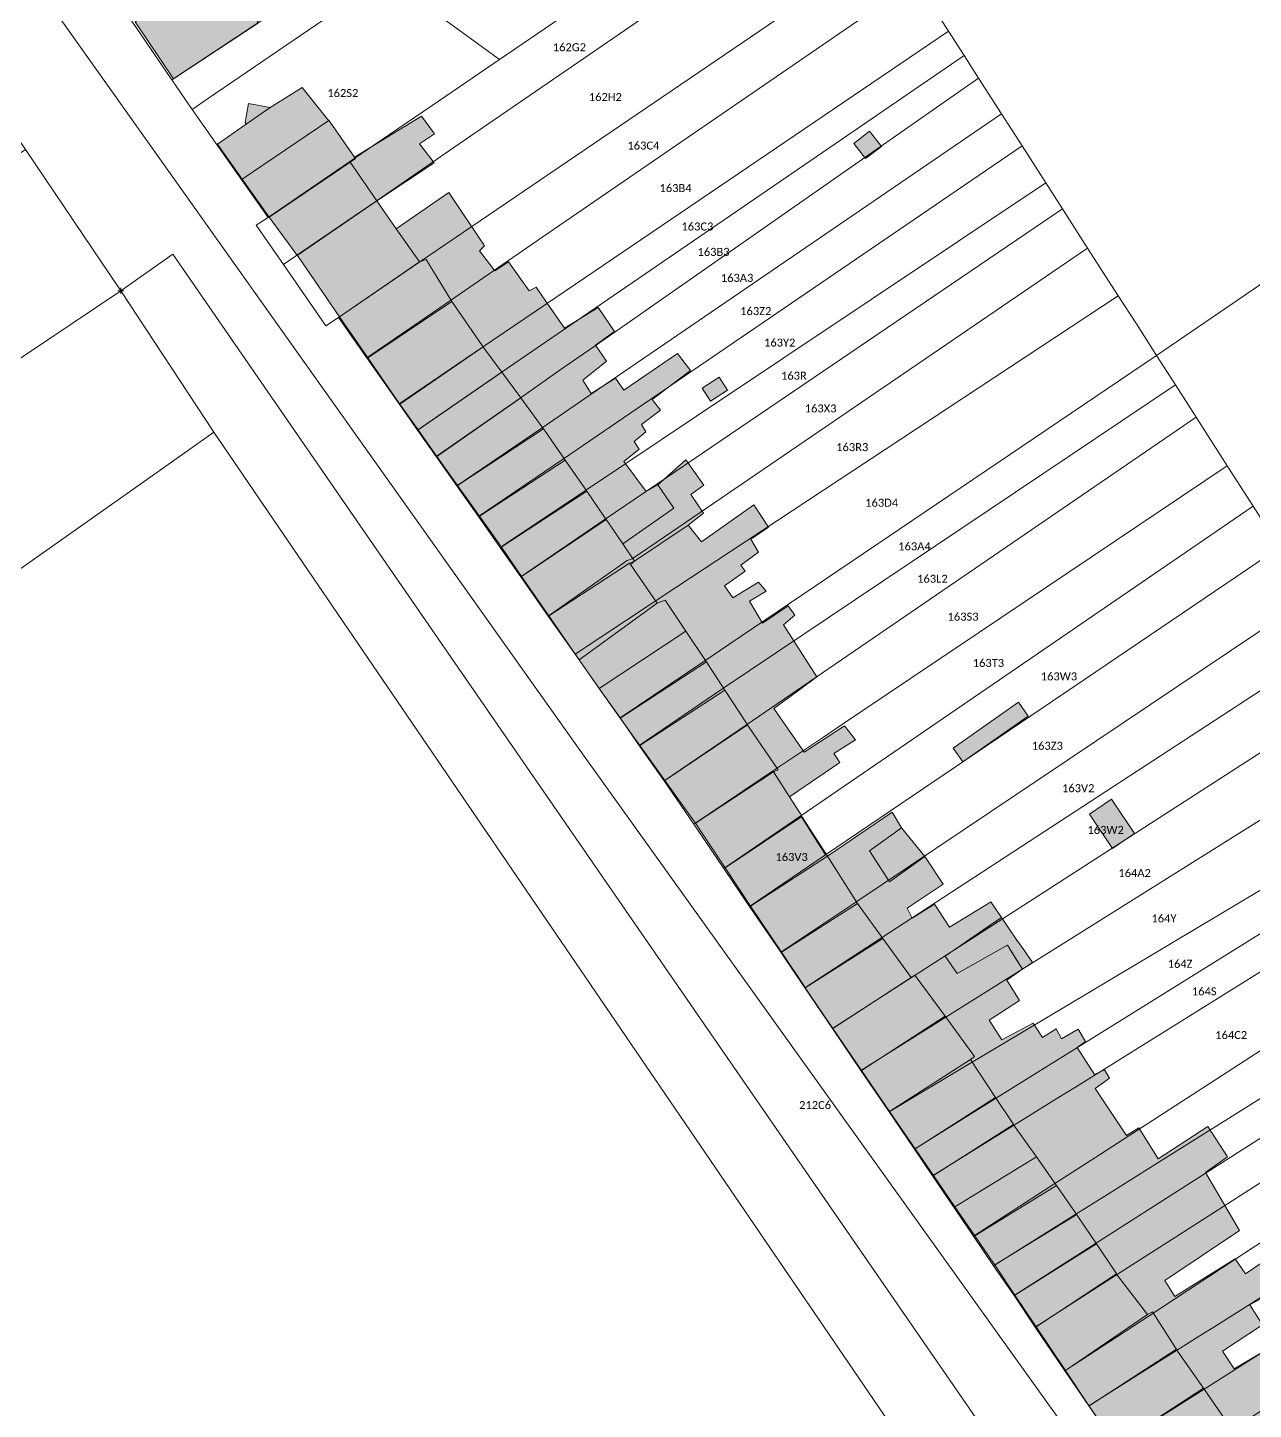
# Model space of a CAD drawing. Header units: metres. Extents: x 113120 to 240396, y 120329 to 242116.
# Drawn here: x 113473.5 to 113596.1, y 121359.2 to 121497.3 of the extents above; entities that cross this region are included whole.
import ezdxf

# ---------------------------------------------------------------- set-up
doc = ezdxf.new("R2010")
doc.units = ezdxf.units.M
doc.header["$LTSCALE"] = 3
doc.header["$PDMODE"] = 2
doc.header["$PDSIZE"] = 0.3
for name, color, linetype, lineweight in [('Bpn_CaPa', 78, 'Continuous', 0), ('Bpn_ReBu', 4, 'Continuous', 0), ('Bpt_CaNu', 7, 'Continuous', 0), ('Bpt_PrSt', 7, 'Continuous', 0), ('Hachure bâtiment', 11, 'Continuous', 0)]:
    doc.layers.add(name, color=color, linetype=linetype, lineweight=lineweight)
doc.styles.add('Legend', font='')
doc.styles.get('Legend').set_extended_font_data('Calibri')

msp = doc.modelspace()

# ---------------------------------------------------------------- hatches: boundary and pattern name
at = {"layer": 'Hachure bâtiment'}
h = msp.add_hatch(color=256, dxfattribs=at)
h.dxf.hatch_style = 1
h.paths.add_polyline_path([(113496.43, 121498.07), (113496.62, 121497.77), (113488.12, 121492.17), (113484.29, 121497.89), (113484.5, 121498.02), (113491.92, 121502.8), (113493.22, 121503.2)])
h = msp.add_hatch(color=256, dxfattribs=at)
h.dxf.hatch_style = 1
h.paths.add_polyline_path([(113503.53, 121488.16), (113503.65, 121488.02), (113494.99, 121482.15), (113492.67, 121485.46), (113492.54, 121485.64), (113495.38, 121487.65), (113497.81, 121489.3), (113500.98, 121491.32)])
h = msp.add_hatch(color=256, dxfattribs=at)
h.dxf.hatch_style = 1
h.paths.add_polyline_path([(113497.81, 121489.3), (113495.38, 121487.65), (113495.28, 121487.83), (113495.62, 121489.71)], flags=17)
h = msp.add_hatch(color=256, dxfattribs=at)
h.dxf.hatch_style = 1
h.paths.add_polyline_path([(113503.78, 121487.84), (113506.22, 121484.34), (113506.32, 121484.2), (113505.78, 121483.85), (113497.7, 121478.36), (113494.99, 121482.15), (113503.65, 121488.02)])
h = msp.add_hatch(color=256, dxfattribs=at)
h.dxf.hatch_style = 1
h.paths.add_polyline_path([(113514.22, 121486.67), (113512.73, 121485.67), (113514.18, 121483.77), (113508.46, 121480), (113505.78, 121483.85), (113506.32, 121484.2), (113506.22, 121484.34), (113512.93, 121488.45)])
h = msp.add_hatch(color=256, dxfattribs=at)
h.dxf.hatch_style = 1
h.paths.add_polyline_path([(113558.92, 121485.4), (113557.33, 121484.2), (113556.17, 121485.72), (113557.73, 121486.95)])
h = msp.add_hatch(color=256, dxfattribs=at)
h.dxf.hatch_style = 1
h.paths.add_polyline_path([(113508.46, 121480), (113500.5, 121474.53), (113500.36, 121474.71), (113497.7, 121478.36), (113505.78, 121483.85)])
h = msp.add_hatch(color=256, dxfattribs=at)
h.dxf.hatch_style = 1
h.paths.add_polyline_path([(113510.4, 121477.2), (113512.72, 121473.87), (113504.74, 121468.39), (113500.58, 121474.41), (113500.5, 121474.53), (113508.46, 121480)])
h = msp.add_hatch(color=256, dxfattribs=at)
h.dxf.hatch_style = 1
h.paths.add_polyline_path([(113519.23, 121475.5), (113518.73, 121475), (113520.27, 121472.97), (113521.64, 121473.89), (113523.68, 121470.97), (113524.38, 121471.35), (113525.32, 121470), (113527.22, 121467.25), (113530.58, 121469.32), (113532.23, 121466.92), (113530.32, 121465.55), (113531.42, 121463.95), (113529.07, 121462.05), (113529.88, 121460.72), (113532.32, 121462.25), (113533.17, 121461.05), (113538.52, 121464.72), (113539.83, 121463.02), (113535.98, 121460.12), (113536.83, 121459.07), (113534.93, 121457.62), (113535.37, 121456.9), (113534.18, 121455.92), (113534.71, 121455.14), (113533.17, 121453.92), (113535.38, 121450.92), (113536.57, 121451.59), (113538.17, 121449.25), (113533.05, 121445.69), (113531.49, 121447.98), (113531.39, 121448.13), (113531.3, 121448.26), (113529.45, 121450.94), (113527.29, 121454.07), (113525.24, 121457.05), (113525.13, 121457.19), (113525, 121457.37), (113522.85, 121460.29), (113520.97, 121462.84), (113519.23, 121465.19), (113519.1, 121465.37), (113519, 121465.52), (113515.97, 121469.92), (113513.38, 121474.12), (113512.72, 121473.87), (113510.4, 121477.2), (113515.67, 121480.82)])
h = msp.add_hatch(color=256, dxfattribs=at)
h.dxf.hatch_style = 1
h.paths.add_polyline_path([(113515.97, 121469.92), (113507.55, 121464.3), (113504.74, 121468.39), (113512.72, 121473.87), (113513.38, 121474.12)])
h = msp.add_hatch(color=256, dxfattribs=at)
h.dxf.hatch_style = 1
h.paths.add_polyline_path([(113519, 121465.52), (113519.1, 121465.37), (113510.77, 121459.64), (113510.6, 121459.88), (113507.55, 121464.3), (113515.97, 121469.92)])
h = msp.add_hatch(color=256, dxfattribs=at)
h.dxf.hatch_style = 1
h.paths.add_polyline_path([(113519.23, 121465.19), (113520.97, 121462.84), (113512.59, 121457.09), (113510.77, 121459.64), (113519.1, 121465.37)], flags=17)
h = msp.add_hatch(color=256, dxfattribs=at)
h.dxf.hatch_style = 1
h.paths.add_polyline_path([(113522.85, 121460.29), (113514.47, 121454.43), (113512.59, 121457.09), (113520.97, 121462.84)], flags=17)
h = msp.add_hatch(color=256, dxfattribs=at)
h.dxf.hatch_style = 1
h.paths.add_polyline_path([(113543.53, 121461.07), (113541.82, 121459.95), (113540.98, 121461.25), (113542.68, 121462.37)])
h = msp.add_hatch(color=256, dxfattribs=at)
h.dxf.hatch_style = 1
h.paths.add_polyline_path([(113525, 121457.37), (113525.13, 121457.19), (113516.54, 121451.51), (113514.47, 121454.43), (113522.85, 121460.29)], flags=17)
h = msp.add_hatch(color=256, dxfattribs=at)
h.dxf.hatch_style = 1
h.paths.add_polyline_path([(113525.24, 121457.05), (113527.29, 121454.07), (113518.72, 121448.45), (113516.54, 121451.51), (113525.13, 121457.19)], flags=17)
h = msp.add_hatch(color=256, dxfattribs=at)
h.dxf.hatch_style = 1
h.paths.add_polyline_path([(113529.45, 121450.94), (113520.91, 121445.37), (113520.78, 121445.55), (113518.72, 121448.45), (113527.29, 121454.07)])
h = msp.add_hatch(color=256, dxfattribs=at)
h.dxf.hatch_style = 1
h.paths.add_polyline_path([(113533.05, 121445.69), (113538.17, 121449.25), (113536.57, 121451.59), (113539.36, 121454.09), (113541.17, 121451.56), (113539.85, 121450.62), (113541.14, 121448.74), (113539.61, 121447.57), (113534.23, 121443.95)])
h = msp.add_hatch(color=256, dxfattribs=at)
h.dxf.hatch_style = 1
h.paths.add_polyline_path([(113531.3, 121448.26), (113531.39, 121448.13), (113522.94, 121442.43), (113520.99, 121445.25), (113520.91, 121445.37), (113529.45, 121450.94)])
h = msp.add_hatch(color=256, dxfattribs=at)
h.dxf.hatch_style = 1
h.paths.add_polyline_path([(113547.63, 121447.37), (113545.87, 121446.15), (113546.63, 121444.85), (113544.87, 121443.55), (113545.28, 121442.97), (113543.22, 121441.5), (113544.07, 121440.3), (113546.62, 121441.87), (113547.38, 121440.95), (113545.72, 121439.95), (113547.02, 121437.77), (113549.58, 121439.5), (113550.27, 121438.55), (113549.13, 121437.6), (113552.47, 121432.4), (113550.9, 121431.24), (113548.17, 121429.22), (113551.18, 121424.85), (113555.23, 121427.5), (113556.32, 121426.1), (113554.17, 121424.72), (113554.77, 121423.82), (113549.71, 121420.41), (113548.12, 121422.9), (113548.58, 121423.1), (113545.64, 121427.42), (113545.51, 121427.6), (113545.41, 121427.76), (113543.25, 121431.07), (113541.51, 121433.73), (113541.41, 121433.88), (113541.31, 121434.03), (113539.35, 121436.97), (113537.28, 121440.07), (113536.48, 121439.77), (113533.82, 121443.62), (113534.23, 121443.95), (113539.61, 121447.57), (113540.93, 121445.9), (113546.17, 121449.6)])
h = msp.add_hatch(color=256, dxfattribs=at)
h.dxf.hatch_style = 1
h.paths.add_polyline_path([(113531.49, 121447.98), (113533.05, 121445.69), (113534.23, 121443.95), (113533.73, 121443.75), (113525.67, 121438.48), (113522.94, 121442.43), (113531.39, 121448.13)])
h = msp.add_hatch(color=256, dxfattribs=at)
h.dxf.hatch_style = 1
h.paths.add_polyline_path([(113533.82, 121443.62), (113536.48, 121439.77), (113528.7, 121434.1), (113525.67, 121438.48), (113533.73, 121443.75)])
h = msp.add_hatch(color=256, dxfattribs=at)
h.dxf.hatch_style = 1
h.paths.add_polyline_path([(113539.35, 121436.97), (113530.7, 121431.22), (113530.52, 121431.47), (113528.7, 121434.1), (113536.48, 121439.77), (113537.28, 121440.07)])
h = msp.add_hatch(color=256, dxfattribs=at)
h.dxf.hatch_style = 1
h.paths.add_polyline_path([(113541.31, 121434.03), (113541.41, 121433.88), (113532.8, 121428.27), (113530.7, 121431.22), (113539.35, 121436.97)])
h = msp.add_hatch(color=256, dxfattribs=at)
h.dxf.hatch_style = 1
h.paths.add_polyline_path([(113541.51, 121433.73), (113543.25, 121431.07), (113534.75, 121425.54), (113532.8, 121428.27), (113541.41, 121433.88)])
h = msp.add_hatch(color=256, dxfattribs=at)
h.dxf.hatch_style = 1
h.paths.add_polyline_path([(113545.41, 121427.76), (113545.51, 121427.6), (113537.27, 121422.02), (113534.75, 121425.54), (113543.25, 121431.07)], flags=17)
h = msp.add_hatch(color=256, dxfattribs=at)
h.dxf.hatch_style = 1
h.paths.add_polyline_path([(113573.58, 121428.45), (113567.07, 121423.9), (113566.08, 121425.27), (113572.62, 121429.85)])
h = msp.add_hatch(color=256, dxfattribs=at)
h.dxf.hatch_style = 1
h.paths.add_polyline_path([(113545.64, 121427.42), (113548.58, 121423.1), (113548.12, 121422.9), (113540.32, 121417.75), (113540.21, 121417.9), (113537.27, 121422.02), (113545.51, 121427.6)])
h = msp.add_hatch(color=256, dxfattribs=at)
h.dxf.hatch_style = 1
h.paths.add_polyline_path([(113549.71, 121420.41), (113550.82, 121418.68), (113550.97, 121418.44), (113543.29, 121413.3), (113540.41, 121417.61), (113540.32, 121417.75), (113548.12, 121422.9)])
h = msp.add_hatch(color=256, dxfattribs=at)
h.dxf.hatch_style = 1
h.paths.add_polyline_path([(113560.92, 121417.3), (113557.73, 121415), (113559.73, 121411.9), (113563.26, 121414.43), (113565.08, 121411.65), (113561.48, 121409.25), (113561.98, 121408.27), (113564.22, 121409.67), (113565.72, 121407.37), (113569.67, 121409.78), (113569.87, 121409.9), (113570.91, 121408.32), (113565.28, 121404.47), (113566.48, 121402.72), (113571.53, 121405.55), (113573.02, 121403.17), (113572.72, 121402.95), (113571.47, 121402.05), (113572.72, 121400.02), (113569.68, 121398.05), (113570.97, 121396.1), (113574.09, 121397.78), (113575.03, 121396.35), (113576.38, 121397.2), (113576.92, 121396.2), (113578.58, 121397.17), (113579.33, 121395.92), (113578.48, 121395.35), (113580.23, 121392.62), (113581.23, 121393.1), (113581.73, 121392.27), (113580.28, 121391.22), (113583.43, 121386.55), (113584.67, 121387.3), (113586.58, 121384.2), (113591.57, 121387.42), (113593.52, 121384.4), (113591.33, 121382.82), (113594.72, 121377.05), (113587.27, 121372.05), (113588.27, 121370.45), (113594.28, 121374.2), (113595.32, 121372.72), (113596.98, 121373.85), (113598.47, 121371.22), (113601.68, 121373.25), (113602.43, 121372.07), (113597.97, 121368.95), (113597.22, 121370.4), (113595.77, 121369.6), (113597.02, 121367.6), (113593.03, 121364.97), (113594.18, 121363.22), (113601.13, 121367.31), (113603.72, 121363.22), (113604.18, 121362.5), (113607.63, 121364.65), (113609.08, 121362.32), (113605.13, 121359.6), (113607.03, 121356.27), (113608.77, 121357.3), (113609.72, 121355.67), (113607.88, 121354.62), (113608.18, 121354.15), (113604.57, 121351.85), (113605.67, 121350.17), (113609.77, 121352.57), (113612.12, 121349.35), (113613.92, 121345.87), (113617.62, 121347.97), (113619.02, 121345.72), (113612.97, 121341.85), (113613.42, 121341.07), (113612.92, 121340.62), (113614.18, 121338.5), (113611.53, 121336.85), (113610.28, 121338.87), (113607.67, 121337.3), (113606.72, 121336.77), (113604.36, 121339.98), (113602.12, 121343.05), (113602.87, 121343.65), (113600.53, 121346.92), (113600.33, 121346.9), (113597.92, 121350.37), (113598.47, 121350.9), (113596.22, 121354.02), (113594.17, 121356.88), (113594.06, 121357.03), (113593.93, 121357.22), (113591.12, 121361.27), (113588.54, 121364.98), (113588.41, 121365.16), (113588.33, 121365.29), (113586.03, 121368.9), (113585.52, 121368.65), (113582.54, 121372.55), (113582.44, 121372.69), (113582.31, 121372.88), (113580.42, 121375.69), (113578.53, 121378.51), (113578.45, 121378.63), (113578.32, 121378.82), (113576.41, 121381.53), (113574.41, 121384.39), (113572.24, 121387.48), (113572.13, 121387.63), (113572.01, 121387.81), (113570.34, 121390.32), (113567.82, 121394.12), (113568.23, 121394.45), (113565.3, 121398.45), (113562.27, 121402.57), (113561.88, 121402.32), (113559.07, 121406.22), (113556.69, 121409.5), (113556.52, 121409.74), (113553.52, 121414.45), (113559.98, 121418.87)])
h.paths.add_polyline_path([(113615.03, 121410.57), (113613.52, 121409.6), (113612.03, 121411.87), (113613.57, 121412.85)], flags=16)
h = msp.add_hatch(color=256, dxfattribs=at)
h.dxf.hatch_style = 1
h.paths.add_polyline_path([(113584.22, 121416.72), (113582.02, 121415.23), (113579.72, 121418.65), (113581.92, 121420.15)])
h = msp.add_hatch(color=256, dxfattribs=at)
h.dxf.hatch_style = 1
h.paths.add_polyline_path([(113553.52, 121414.45), (113545.83, 121409.48), (113543.29, 121413.3), (113550.97, 121418.44)])
h = msp.add_hatch(color=256, dxfattribs=at)
h.dxf.hatch_style = 1
h.paths.add_polyline_path([(113563.26, 121414.43), (113559.73, 121411.9), (113557.73, 121415), (113560.92, 121417.3)], flags=17)
h = msp.add_hatch(color=256, dxfattribs=at)
h.dxf.hatch_style = 1
h.paths.add_polyline_path([(113556.52, 121409.74), (113548.92, 121404.87), (113545.83, 121409.48), (113553.52, 121414.45)])
h = msp.add_hatch(color=256, dxfattribs=at)
h.dxf.hatch_style = 1
h.paths.add_polyline_path([(113556.69, 121409.5), (113559.07, 121406.22), (113551.3, 121401.3), (113551.21, 121401.42), (113548.92, 121404.87), (113556.52, 121409.74)])
h = msp.add_hatch(color=256, dxfattribs=at)
h.dxf.hatch_style = 1
h.paths.add_polyline_path([(113572.47, 121406.07), (113573.25, 121404.95), (113574.03, 121403.83), (113573.02, 121403.17), (113572.27, 121404.36), (113571.53, 121405.55), (113566.48, 121402.72), (113565.28, 121404.47), (113570.14, 121407.79), (113570.21, 121407.84), (113570.91, 121408.32)], flags=17)
h = msp.add_hatch(color=256, dxfattribs=at)
h.dxf.hatch_style = 1
h.paths.add_polyline_path([(113561.88, 121402.32), (113554.07, 121397.23), (113551.42, 121401.11), (113551.3, 121401.3), (113559.07, 121406.22)])
h = msp.add_hatch(color=256, dxfattribs=at)
h.dxf.hatch_style = 1
h.paths.add_polyline_path([(113565.3, 121398.45), (113556.92, 121393.05), (113554.07, 121397.23), (113561.88, 121402.32), (113562.27, 121402.57)], flags=17)
h = msp.add_hatch(color=256, dxfattribs=at)
h.dxf.hatch_style = 1
h.paths.add_polyline_path([(113568.23, 121394.45), (113567.82, 121394.12), (113559.73, 121388.92), (113556.92, 121393.05), (113565.3, 121398.45)], flags=17)
h = msp.add_hatch(color=256, dxfattribs=at)
h.dxf.hatch_style = 1
h.paths.add_polyline_path([(113570.34, 121390.32), (113562.29, 121385.2), (113559.73, 121388.92), (113567.82, 121394.12)], flags=17)
h = msp.add_hatch(color=256, dxfattribs=at)
h.dxf.hatch_style = 1
h.paths.add_polyline_path([(113572.01, 121387.81), (113572.13, 121387.63), (113564.12, 121382.52), (113562.29, 121385.2), (113570.34, 121390.32)], flags=17)
h = msp.add_hatch(color=256, dxfattribs=at)
h.dxf.hatch_style = 1
h.paths.add_polyline_path([(113572.24, 121387.48), (113574.41, 121384.39), (113566.27, 121379.39), (113564.12, 121382.52), (113572.13, 121387.63)], flags=17)
h = msp.add_hatch(color=256, dxfattribs=at)
h.dxf.hatch_style = 1
h.paths.add_polyline_path([(113576.41, 121381.53), (113568.25, 121376.51), (113566.27, 121379.39), (113574.41, 121384.39)], flags=17)
h = msp.add_hatch(color=256, dxfattribs=at)
h.dxf.hatch_style = 1
h.paths.add_polyline_path([(113578.32, 121378.82), (113578.45, 121378.63), (113570.25, 121373.59), (113570.12, 121373.78), (113568.25, 121376.51), (113576.41, 121381.53)], flags=17)
h = msp.add_hatch(color=256, dxfattribs=at)
h.dxf.hatch_style = 1
h.paths.add_polyline_path([(113578.53, 121378.51), (113580.42, 121375.69), (113572.27, 121370.58), (113570.35, 121373.44), (113570.25, 121373.59), (113578.45, 121378.63)], flags=17)
h = msp.add_hatch(color=256, dxfattribs=at)
h.dxf.hatch_style = 1
h.paths.add_polyline_path([(113582.31, 121372.88), (113582.44, 121372.69), (113574.38, 121367.42), (113572.27, 121370.58), (113580.42, 121375.69)], flags=17)
h = msp.add_hatch(color=256, dxfattribs=at)
h.dxf.hatch_style = 1
h.paths.add_polyline_path([(113582.54, 121372.55), (113585.52, 121368.65), (113577.32, 121363.03), (113574.38, 121367.42), (113582.44, 121372.69)], flags=17)
h = msp.add_hatch(color=256, dxfattribs=at)
h.dxf.hatch_style = 1
h.paths.add_polyline_path([(113588.33, 121365.29), (113588.41, 121365.16), (113579.68, 121359.5), (113579.56, 121359.68), (113577.32, 121363.03), (113585.52, 121368.65), (113586.03, 121368.9)], flags=17)
h = msp.add_hatch(color=256, dxfattribs=at)
h.dxf.hatch_style = 1
h.paths.add_polyline_path([(113588.54, 121364.98), (113591.12, 121361.27), (113582.4, 121355.56), (113579.77, 121359.37), (113579.68, 121359.5), (113588.41, 121365.16)], flags=17)
h = msp.add_hatch(color=256, dxfattribs=at)
h.dxf.hatch_style = 1
h.paths.add_polyline_path([(113593.93, 121357.22), (113594.06, 121357.03), (113585.21, 121351.48), (113582.4, 121355.56), (113591.12, 121361.27)], flags=17)

# ---------------------------------------------------------------- linework, layer by layer
at = {"layer": 'Bpn_CaPa'}
for points in [[(113582.59, 121470.5), (113579.54, 121475.25), (113577.03, 121479.17), (113575.35, 121481.79), (113572.99, 121485.47), (113570.92, 121488.68), (113568.63, 121492.25), (113567.18, 121494.52), (113565.62, 121496.94), (113562.38, 121502), (113559.86, 121505.92), (113563.81, 121508.64), (113569.69, 121512.7), (113614.24, 121542.57), (113615.08, 121543.13), (113633.12, 121555.71), (113661.36, 121515.72), (113586.43, 121464.53), (113584.41, 121467.67), (113582.59, 121470.5)], [(113453.09, 121514.21), (113451.26, 121516.85), (113448.73, 121520.51), (113448.56, 121520.72), (113447.3, 121522.24), (113446.06, 121523.79), (113445.9, 121524.26), (113449.31, 121528.28), (113452.62, 121532.21), (113529.2, 121424.46), (113609.06, 121312.98), (113638.82, 121272.14), (113655.49, 121266.37), (113645.98, 121256.46), (113635.55, 121269.29), (113613.5, 121296.44), (113583.78, 121335.93), (113488.06, 121474.64), (113482.85, 121470.98), (113473.33, 121485.1), (113463.72, 121499.2), (113453.09, 121514.21)], [(113497.58, 121478.33), (113508.8, 121485.98), (113514.01, 121489.53), (113520.72, 121494.1), (113553.22, 121516.26), (113555.68, 121512.44), (113516.68, 121485.67), (113508.4, 121479.96), (113500.32, 121474.44), (113499.12, 121473.61), (113496.41, 121477.54), (113497.58, 121478.33)], [(113492.35, 121513.95), (113496.81, 121507.41), (113497.68, 121506.13), (113501.28, 121500.86), (113496.62, 121497.8), (113487.97, 121492.09), (113486.97, 121493.56), (113478.83, 121505.5), (113487.54, 121510.94), (113492.35, 121513.95)], [(113504.62, 121468.33), (113503.35, 121467.47), (113499.12, 121473.61), (113500.32, 121474.44), (113508.4, 121479.96), (113516.68, 121485.67), (113555.68, 121512.44), (113559.86, 121505.92), (113519.64, 121478.56), (113512.67, 121473.81), (113504.62, 121468.33)], [(113504.62, 121468.33), (113512.67, 121473.81), (113519.64, 121478.56), (113559.86, 121505.92), (113562.38, 121502), (113524.97, 121476.31), (113515.82, 121470.03), (113507.46, 121464.28), (113504.62, 121468.33)], [(113489.99, 121489.13), (113491.64, 121490.25), (113509.4, 121502.38), (113512.94, 121499.79), (113520.72, 121494.1), (113514.01, 121489.53), (113508.8, 121485.98), (113497.58, 121478.33), (113492.37, 121485.75), (113489.99, 121489.13)], [(113510.69, 121459.69), (113507.46, 121464.28), (113515.82, 121470.03), (113524.97, 121476.31), (113562.38, 121502), (113565.62, 121496.94), (113525.44, 121469.7), (113519.03, 121465.35), (113510.69, 121459.69)], [(113510.69, 121459.69), (113519.03, 121465.35), (113525.44, 121469.7), (113565.62, 121496.94), (113567.18, 121494.52), (113527.22, 121467.14), (113520.91, 121462.81), (113512.53, 121457.07), (113510.69, 121459.69)], [(113512.53, 121457.07), (113520.91, 121462.81), (113527.22, 121467.14), (113567.18, 121494.52), (113568.63, 121492.25), (113530.28, 121465.49), (113526.9, 121463.14), (113522.79, 121460.27), (113514.4, 121454.41), (113512.53, 121457.07)], [(113514.4, 121454.41), (113522.79, 121460.27), (113526.9, 121463.14), (113530.28, 121465.49), (113568.63, 121492.25), (113570.92, 121488.68), (113529.8, 121460.59), (113524.98, 121457.3), (113516.46, 121451.48), (113514.4, 121454.41)], [(113572.99, 121485.47), (113539.85, 121462.89), (113527.12, 121454.2), (113518.62, 121448.41), (113516.46, 121451.48), (113524.98, 121457.3), (113529.8, 121460.59), (113570.92, 121488.68), (113572.99, 121485.47)], [(113520.8, 121445.32), (113518.62, 121448.41), (113527.12, 121454.2), (113539.85, 121462.89), (113572.99, 121485.47), (113575.35, 121481.79), (113540.42, 121458.44), (113533.27, 121453.66), (113529.32, 121451.02), (113520.8, 121445.32)], [(113431.69, 121457.21), (113473.33, 121485.1), (113482.85, 121470.98), (113441.28, 121443.1), (113431.69, 121457.21)], [(113520.8, 121445.32), (113529.32, 121451.02), (113533.27, 121453.66), (113540.42, 121458.44), (113575.35, 121481.79), (113577.03, 121479.17), (113536.46, 121451.64), (113531.3, 121448.14), (113522.85, 121442.4), (113520.8, 121445.32)], [(113579.54, 121475.25), (113537.23, 121446.39), (113533.99, 121444.19), (113533.51, 121444.04), (113525.61, 121438.47), (113522.85, 121442.4), (113531.3, 121448.14), (113536.46, 121451.64), (113577.03, 121479.17), (113579.54, 121475.25)], [(113645.98, 121256.46), (113644.64, 121255.05), (113641.71, 121251.99), (113639.55, 121249.75), (113605.28, 121291), (113492.15, 121456.84), (113482.85, 121470.98), (113488.06, 121474.64), (113583.78, 121335.93), (113613.5, 121296.44), (113635.55, 121269.29), (113645.98, 121256.46)], [(113579.54, 121475.25), (113582.59, 121470.5), (113543.81, 121444.92), (113538.46, 121441.39), (113528.3, 121434.66), (113525.61, 121438.47), (113533.51, 121444.04), (113533.99, 121444.19), (113537.23, 121446.39), (113579.54, 121475.25)], [(113586.43, 121464.53), (113543.66, 121435.63), (113541.25, 121434), (113532.78, 121428.28), (113530.7, 121431.24), (113528.3, 121434.66), (113538.46, 121441.39), (113543.81, 121444.92), (113582.59, 121470.5), (113584.41, 121467.67), (113586.43, 121464.53)], [(113586.43, 121464.53), (113588.31, 121461.59), (113543.06, 121431.23), (113534.71, 121425.53), (113532.78, 121428.28), (113541.25, 121434), (113543.66, 121435.63), (113586.43, 121464.53)], [(113590.39, 121458.35), (113545.42, 121427.61), (113537.2, 121422), (113534.71, 121425.53), (113543.06, 121431.23), (113588.31, 121461.59), (113590.39, 121458.35)], [(113590.39, 121458.35), (113593.5, 121453.5), (113555.03, 121427.66), (113553.03, 121426.31), (113548.42, 121423.22), (113540.15, 121417.66), (113537.2, 121422), (113545.42, 121427.61), (113590.39, 121458.35)], [(113550.85, 121418.5), (113543.15, 121413.24), (113540.15, 121417.66), (113548.42, 121423.22), (113553.03, 121426.31), (113555.03, 121427.66), (113593.5, 121453.5), (113596.09, 121449.47), (113550.85, 121418.5)], [(113550.85, 121418.5), (113596.09, 121449.47), (113598.74, 121445.34), (113559.83, 121418.99), (113553.34, 121414.59), (113550.85, 121418.5)], [(113601.91, 121440.41), (113556.36, 121409.88), (113548.85, 121404.85), (113545.73, 121409.44), (113553.34, 121414.59), (113559.83, 121418.99), (113598.74, 121445.34), (113601.91, 121440.41)], [(113601.91, 121440.41), (113604.65, 121436.14), (113558.93, 121406.3), (113551.26, 121401.3), (113548.85, 121404.85), (113556.36, 121409.88), (113601.91, 121440.41)], [(113551.26, 121401.3), (113558.93, 121406.3), (113604.65, 121436.14), (113607.5, 121431.69), (113570.16, 121407.63), (113561.84, 121402.27), (113554.02, 121397.23), (113551.26, 121401.3)], [(113556.87, 121393.04), (113554.02, 121397.23), (113561.84, 121402.27), (113570.16, 121407.63), (113607.5, 121431.69), (113610.67, 121426.76), (113572.96, 121403.13), (113571.35, 121402.12), (113556.87, 121393.04)], [(113614.11, 121421.4), (113571.13, 121395.74), (113567.93, 121393.83), (113559.68, 121388.9), (113556.87, 121393.04), (113571.35, 121402.12), (113572.96, 121403.13), (113610.67, 121426.76), (113614.11, 121421.4)], [(113614.11, 121421.4), (113615.9, 121418.6), (113570.33, 121390.22), (113562.21, 121385.18), (113559.68, 121388.9), (113567.93, 121393.83), (113571.13, 121395.74), (113614.11, 121421.4)], [(113545.73, 121409.44), (113543.15, 121413.24), (113550.85, 121418.5), (113553.34, 121414.59), (113545.73, 121409.44)], [(113562.21, 121385.18), (113570.33, 121390.22), (113615.9, 121418.6), (113617.65, 121415.88), (113580.2, 121392.55), (113578.32, 121391.38), (113576.46, 121390.23), (113572.12, 121387.52), (113564.04, 121382.49), (113562.21, 121385.18)], [(113620.99, 121410.67), (113580.25, 121384.31), (113576.25, 121381.72), (113568.13, 121376.46), (113564.04, 121382.49), (113572.12, 121387.52), (113576.46, 121390.23), (113578.32, 121391.38), (113580.2, 121392.55), (113617.65, 121415.88), (113620.99, 121410.67)], [(113623.41, 121406.91), (113589, 121385.33), (113587.93, 121384.66), (113581.26, 121380.48), (113578.35, 121378.66), (113570.14, 121373.51), (113568.13, 121376.46), (113576.25, 121381.72), (113580.25, 121384.31), (113620.99, 121410.67), (113623.41, 121406.91)], [(113579.67, 121359.51), (113577.27, 121363.02), (113585.59, 121368.45), (113588.32, 121370.23), (113629.51, 121397.29), (113650.03, 121410.93), (113652.92, 121406.71), (113598.34, 121371.3), (113595.68, 121369.62), (113592.25, 121367.45), (113590.68, 121366.46), (113579.67, 121359.51)], [(113623.41, 121406.91), (113625.07, 121404.31), (113589.81, 121381.8), (113580.31, 121375.74), (113572.18, 121370.55), (113570.14, 121373.51), (113578.35, 121378.66), (113581.26, 121380.48), (113587.93, 121384.66), (113589, 121385.33), (113623.41, 121406.91)], [(113579.67, 121359.51), (113590.68, 121366.46), (113592.25, 121367.45), (113595.68, 121369.62), (113598.34, 121371.3), (113652.92, 121406.71), (113655.68, 121402.68), (113624.9, 121382.55), (113594.2, 121363.07), (113582.36, 121355.57), (113579.67, 121359.51)], [(113625.07, 121404.31), (113627.07, 121401.21), (113590.47, 121377.75), (113587.49, 121375.84), (113582.43, 121372.6), (113574.29, 121367.38), (113572.18, 121370.55), (113580.31, 121375.74), (113589.81, 121381.8), (113625.07, 121404.31)], [(113629.51, 121397.29), (113588.32, 121370.23), (113585.59, 121368.45), (113577.27, 121363.02), (113574.29, 121367.38), (113582.43, 121372.6), (113587.49, 121375.84), (113590.47, 121377.75), (113627.07, 121401.21), (113629.51, 121397.29)], [(113627.65, 121378.76), (113605.84, 121364.75), (113603.62, 121363.33), (113600.34, 121361.22), (113596.88, 121359), (113585.16, 121351.47), (113582.36, 121355.57), (113594.2, 121363.07), (113624.9, 121382.55), (113627.65, 121378.76)]]:
    msp.add_lwpolyline(points, close=True, dxfattribs=at)
for points in [[(113553.22, 121516.26), (113520.72, 121494.1), (113512.94, 121499.79)], [(113698.17, 121441.65), (113650.03, 121410.93), (113629.51, 121397.29), (113627.07, 121401.21), (113625.07, 121404.31), (113623.41, 121406.91), (113620.99, 121410.67), (113617.65, 121415.88), (113615.9, 121418.6), (113614.11, 121421.4), (113610.67, 121426.76), (113607.5, 121431.69), (113604.65, 121436.14), (113601.91, 121440.41), (113598.74, 121445.34), (113596.09, 121449.47), (113593.5, 121453.5), (113590.39, 121458.35), (113588.31, 121461.59), (113586.43, 121464.53), (113661.36, 121515.72)], [(113509.4, 121502.38), (113491.64, 121490.25), (113489.99, 121489.13), (113487.97, 121492.09), (113496.62, 121497.8)], [(113461.61, 121497.78), (113425.11, 121473.29), (113431.69, 121457.21), (113441.28, 121443.1), (113482.85, 121470.98), (113492.15, 121456.84), (113486.56, 121452.89), (113444.09, 121422.95), (113443.66, 121423.5), (113415.87, 121458.63), (113417.28, 121461.55), (113420.03, 121467.26), (113421.97, 121471.29), (113417.37, 121474.62), (113417.37, 121474.62), (113419.6, 121478.09), (113421.86, 121481.6), (113423.51, 121484.18), (113424.75, 121486.1), (113427.37, 121490.17), (113429.21, 121493.03), (113431.42, 121496.47), (113433.71, 121500.02)], [(113444.09, 121422.95), (113486.56, 121452.89), (113492.15, 121456.84), (113605.28, 121291), (113639.55, 121249.75)]]:
    msp.add_lwpolyline(points, dxfattribs=at)
at = {"layer": 'Bpn_ReBu'}
for points in [[(113496.43, 121498.07), (113496.62, 121497.77), (113488.12, 121492.17), (113484.29, 121497.89), (113484.5, 121498.02), (113491.92, 121502.8), (113493.22, 121503.2), (113496.43, 121498.07)], [(113503.53, 121488.16), (113503.65, 121488.02), (113494.99, 121482.15), (113492.67, 121485.46), (113492.54, 121485.64), (113495.38, 121487.65), (113497.81, 121489.3), (113500.98, 121491.32), (113503.53, 121488.16)], [(113497.81, 121489.3), (113495.38, 121487.65), (113495.28, 121487.83), (113495.62, 121489.71), (113497.81, 121489.3)], [(113503.78, 121487.84), (113506.22, 121484.34), (113506.32, 121484.2), (113505.78, 121483.85), (113497.7, 121478.36), (113494.99, 121482.15), (113503.65, 121488.02), (113503.78, 121487.84)], [(113514.22, 121486.67), (113512.73, 121485.67), (113514.18, 121483.77), (113508.46, 121480), (113505.78, 121483.85), (113506.32, 121484.2), (113506.22, 121484.34), (113512.93, 121488.45), (113514.22, 121486.67)], [(113558.92, 121485.4), (113557.33, 121484.2), (113556.17, 121485.72), (113557.73, 121486.95), (113558.92, 121485.4)], [(113508.46, 121480), (113500.5, 121474.53), (113500.36, 121474.71), (113497.7, 121478.36), (113505.78, 121483.85), (113508.46, 121480)], [(113510.4, 121477.2), (113512.72, 121473.87), (113504.74, 121468.39), (113500.58, 121474.41), (113500.5, 121474.53), (113508.46, 121480), (113510.4, 121477.2)], [(113519.23, 121475.5), (113518.73, 121475), (113520.27, 121472.97), (113521.64, 121473.89), (113523.68, 121470.97), (113524.38, 121471.35), (113525.32, 121470), (113527.22, 121467.25), (113530.58, 121469.32), (113532.23, 121466.92), (113530.32, 121465.55), (113531.42, 121463.95), (113529.07, 121462.05), (113529.88, 121460.72), (113532.32, 121462.25), (113533.17, 121461.05), (113538.52, 121464.72), (113539.83, 121463.02), (113535.98, 121460.12), (113536.83, 121459.07), (113534.93, 121457.62), (113535.37, 121456.9), (113534.18, 121455.92), (113534.71, 121455.14), (113533.17, 121453.92), (113535.38, 121450.92), (113536.57, 121451.59), (113538.17, 121449.25), (113533.05, 121445.69), (113531.49, 121447.98), (113531.39, 121448.13), (113531.3, 121448.26), (113529.45, 121450.94), (113527.29, 121454.07), (113525.24, 121457.05), (113525.13, 121457.19), (113525, 121457.37), (113522.85, 121460.29), (113520.97, 121462.84), (113519.23, 121465.19), (113519.1, 121465.37), (113519, 121465.52), (113515.97, 121469.92), (113513.38, 121474.12), (113512.72, 121473.87), (113510.4, 121477.2), (113515.67, 121480.82), (113519.23, 121475.5)], [(113515.97, 121469.92), (113507.55, 121464.3), (113504.74, 121468.39), (113512.72, 121473.87), (113513.38, 121474.12), (113515.97, 121469.92)], [(113519, 121465.52), (113519.1, 121465.37), (113510.77, 121459.64), (113510.6, 121459.88), (113507.55, 121464.3), (113515.97, 121469.92), (113519, 121465.52)], [(113519.23, 121465.19), (113520.97, 121462.84), (113512.59, 121457.09), (113510.77, 121459.64), (113519.1, 121465.37), (113519.23, 121465.19)], [(113522.85, 121460.29), (113514.47, 121454.43), (113512.59, 121457.09), (113520.97, 121462.84), (113522.85, 121460.29)], [(113543.53, 121461.07), (113541.82, 121459.95), (113540.98, 121461.25), (113542.68, 121462.37), (113543.53, 121461.07)], [(113525, 121457.37), (113525.13, 121457.19), (113516.54, 121451.51), (113514.47, 121454.43), (113522.85, 121460.29), (113525, 121457.37)], [(113525.24, 121457.05), (113527.29, 121454.07), (113518.72, 121448.45), (113516.54, 121451.51), (113525.13, 121457.19), (113525.24, 121457.05)], [(113529.45, 121450.94), (113520.91, 121445.37), (113520.78, 121445.55), (113518.72, 121448.45), (113527.29, 121454.07), (113529.45, 121450.94)], [(113533.05, 121445.69), (113538.17, 121449.25), (113536.57, 121451.59), (113539.36, 121454.09), (113541.17, 121451.56), (113539.85, 121450.62), (113541.14, 121448.74), (113539.61, 121447.57), (113534.23, 121443.95), (113533.05, 121445.69)], [(113531.3, 121448.26), (113531.39, 121448.13), (113522.94, 121442.43), (113520.99, 121445.25), (113520.91, 121445.37), (113529.45, 121450.94), (113531.3, 121448.26)], [(113547.63, 121447.37), (113545.87, 121446.15), (113546.63, 121444.85), (113544.87, 121443.55), (113545.28, 121442.97), (113543.22, 121441.5), (113544.07, 121440.3), (113546.62, 121441.87), (113547.38, 121440.95), (113545.72, 121439.95), (113547.02, 121437.77), (113549.58, 121439.5), (113550.27, 121438.55), (113549.13, 121437.6), (113552.47, 121432.4), (113550.9, 121431.24), (113548.17, 121429.22), (113551.18, 121424.85), (113555.23, 121427.5), (113556.32, 121426.1), (113554.17, 121424.72), (113554.77, 121423.82), (113549.71, 121420.41), (113548.12, 121422.9), (113548.58, 121423.1), (113545.64, 121427.42), (113545.51, 121427.6), (113545.41, 121427.76), (113543.25, 121431.07), (113541.51, 121433.73), (113541.41, 121433.88), (113541.31, 121434.03), (113539.35, 121436.97), (113537.28, 121440.07), (113536.48, 121439.77), (113533.82, 121443.62), (113534.23, 121443.95), (113539.61, 121447.57), (113540.93, 121445.9), (113546.17, 121449.6), (113547.63, 121447.37)], [(113531.49, 121447.98), (113533.05, 121445.69), (113534.23, 121443.95), (113533.73, 121443.75), (113525.67, 121438.48), (113522.94, 121442.43), (113531.39, 121448.13), (113531.49, 121447.98)], [(113533.82, 121443.62), (113536.48, 121439.77), (113528.7, 121434.1), (113525.67, 121438.48), (113533.73, 121443.75), (113533.82, 121443.62)], [(113539.35, 121436.97), (113530.7, 121431.22), (113530.52, 121431.47), (113528.7, 121434.1), (113536.48, 121439.77), (113537.28, 121440.07), (113539.35, 121436.97)], [(113541.31, 121434.03), (113541.41, 121433.88), (113532.8, 121428.27), (113530.7, 121431.22), (113539.35, 121436.97), (113541.31, 121434.03)], [(113541.51, 121433.73), (113543.25, 121431.07), (113534.75, 121425.54), (113532.8, 121428.27), (113541.41, 121433.88), (113541.51, 121433.73)], [(113545.41, 121427.76), (113545.51, 121427.6), (113537.27, 121422.02), (113534.75, 121425.54), (113543.25, 121431.07), (113545.41, 121427.76)], [(113573.58, 121428.45), (113567.07, 121423.9), (113566.08, 121425.27), (113572.62, 121429.85), (113573.58, 121428.45)], [(113545.64, 121427.42), (113548.58, 121423.1), (113548.12, 121422.9), (113540.32, 121417.75), (113540.21, 121417.9), (113537.27, 121422.02), (113545.51, 121427.6), (113545.64, 121427.42)], [(113549.71, 121420.41), (113550.82, 121418.68), (113550.97, 121418.44), (113543.29, 121413.3), (113540.41, 121417.61), (113540.32, 121417.75), (113548.12, 121422.9), (113549.71, 121420.41)], [(113584.22, 121416.72), (113582.02, 121415.23), (113579.72, 121418.65), (113581.92, 121420.15), (113584.22, 121416.72)], [(113553.52, 121414.45), (113545.83, 121409.48), (113543.29, 121413.3), (113550.97, 121418.44), (113553.52, 121414.45)], [(113563.26, 121414.43), (113559.73, 121411.9), (113557.73, 121415), (113560.92, 121417.3), (113563.26, 121414.43)], [(113556.52, 121409.74), (113548.92, 121404.87), (113545.83, 121409.48), (113553.52, 121414.45), (113556.52, 121409.74)], [(113556.69, 121409.5), (113559.07, 121406.22), (113551.3, 121401.3), (113551.21, 121401.42), (113548.92, 121404.87), (113556.52, 121409.74), (113556.69, 121409.5)], [(113572.47, 121406.07), (113573.25, 121404.95), (113574.03, 121403.83), (113573.02, 121403.17), (113572.27, 121404.36), (113571.53, 121405.55), (113566.48, 121402.72), (113565.28, 121404.47), (113570.14, 121407.79), (113570.21, 121407.84), (113570.91, 121408.32), (113572.47, 121406.07)], [(113561.88, 121402.32), (113554.07, 121397.23), (113551.42, 121401.11), (113551.3, 121401.3), (113559.07, 121406.22), (113561.88, 121402.32)], [(113565.3, 121398.45), (113556.92, 121393.05), (113554.07, 121397.23), (113561.88, 121402.32), (113562.27, 121402.57), (113565.3, 121398.45)], [(113568.23, 121394.45), (113567.82, 121394.12), (113559.73, 121388.92), (113556.92, 121393.05), (113565.3, 121398.45), (113568.23, 121394.45)], [(113570.34, 121390.32), (113562.29, 121385.2), (113559.73, 121388.92), (113567.82, 121394.12), (113570.34, 121390.32)], [(113572.01, 121387.81), (113572.13, 121387.63), (113564.12, 121382.52), (113562.29, 121385.2), (113570.34, 121390.32), (113572.01, 121387.81)], [(113572.24, 121387.48), (113574.41, 121384.39), (113566.27, 121379.39), (113564.12, 121382.52), (113572.13, 121387.63), (113572.24, 121387.48)], [(113576.41, 121381.53), (113568.25, 121376.51), (113566.27, 121379.39), (113574.41, 121384.39), (113576.41, 121381.53)], [(113578.32, 121378.82), (113578.45, 121378.63), (113570.25, 121373.59), (113570.12, 121373.78), (113568.25, 121376.51), (113576.41, 121381.53), (113578.32, 121378.82)], [(113578.53, 121378.51), (113580.42, 121375.69), (113572.27, 121370.58), (113570.35, 121373.44), (113570.25, 121373.59), (113578.45, 121378.63), (113578.53, 121378.51)], [(113582.31, 121372.88), (113582.44, 121372.69), (113574.38, 121367.42), (113572.27, 121370.58), (113580.42, 121375.69), (113582.31, 121372.88)], [(113582.54, 121372.55), (113585.52, 121368.65), (113577.32, 121363.03), (113574.38, 121367.42), (113582.44, 121372.69), (113582.54, 121372.55)], [(113588.33, 121365.29), (113588.41, 121365.16), (113579.68, 121359.5), (113579.56, 121359.68), (113577.32, 121363.03), (113585.52, 121368.65), (113586.03, 121368.9), (113588.33, 121365.29)], [(113588.54, 121364.98), (113591.12, 121361.27), (113582.4, 121355.56), (113579.77, 121359.37), (113579.68, 121359.5), (113588.41, 121365.16), (113588.54, 121364.98)], [(113593.93, 121357.22), (113594.06, 121357.03), (113585.21, 121351.48), (113582.4, 121355.56), (113591.12, 121361.27), (113593.93, 121357.22)]]:
    msp.add_lwpolyline(points, close=True, dxfattribs=at)
for points in [[(113593.93, 121357.22), (113591.12, 121361.27), (113588.54, 121364.98), (113588.41, 121365.16), (113588.33, 121365.29), (113586.03, 121368.9), (113585.52, 121368.65), (113582.54, 121372.55), (113582.44, 121372.69), (113582.31, 121372.88), (113580.42, 121375.69), (113578.53, 121378.51), (113578.45, 121378.63), (113578.32, 121378.82), (113576.41, 121381.53), (113574.41, 121384.39), (113572.24, 121387.48), (113572.13, 121387.63), (113572.01, 121387.81), (113570.34, 121390.32), (113567.82, 121394.12), (113568.23, 121394.45), (113565.3, 121398.45), (113562.27, 121402.57), (113561.88, 121402.32), (113559.07, 121406.22), (113556.69, 121409.5), (113556.52, 121409.74), (113553.52, 121414.45), (113559.98, 121418.87), (113560.92, 121417.3), (113560.92, 121417.3), (113557.73, 121415), (113559.73, 121411.9), (113563.26, 121414.43), (113565.08, 121411.65), (113561.48, 121409.25), (113561.98, 121408.27), (113564.22, 121409.67), (113565.72, 121407.37), (113569.67, 121409.78), (113569.87, 121409.9), (113570.91, 121408.32), (113565.28, 121404.47), (113566.48, 121402.72), (113571.53, 121405.55), (113573.02, 121403.17), (113572.72, 121402.95), (113571.47, 121402.05), (113572.72, 121400.02), (113569.68, 121398.05), (113570.97, 121396.1), (113574.09, 121397.78), (113575.03, 121396.35), (113576.38, 121397.2), (113576.92, 121396.2), (113578.58, 121397.17), (113579.33, 121395.92), (113578.48, 121395.35), (113580.23, 121392.62), (113581.23, 121393.1), (113581.73, 121392.27), (113580.28, 121391.22), (113583.43, 121386.55), (113584.67, 121387.3), (113586.58, 121384.2), (113591.57, 121387.42), (113593.52, 121384.4), (113591.33, 121382.82), (113594.72, 121377.05), (113587.27, 121372.05), (113588.27, 121370.45), (113594.28, 121374.2), (113595.32, 121372.72), (113596.98, 121373.85)], [(113597.22, 121370.4), (113595.77, 121369.6), (113597.02, 121367.6), (113593.03, 121364.97), (113594.18, 121363.22), (113601.13, 121367.31)]]:
    msp.add_lwpolyline(points, dxfattribs=at)
at = {"layer": 'Bpt_PrSt'}
msp.add_point((113482.85, 121470.98), dxfattribs=at)

# ---------------------------------------------------------------- texts
at = {"layer": 'Bpt_CaNu', "char_height": 0.8, "attachment_point": 7, "style": 'Legend'}
for s, insert in [('162G2', (113526.06, 121494.93)), ('162S2', (113503.51, 121490.35)), ('162H2', (113529.66, 121489.95)), ('163C4', (113533.52, 121485.1)), ('163B4', (113536.73, 121480.85)), ('163C3', (113538.92, 121477.01)), ('163B3', (113540.53, 121474.47)), ('163A3', (113542.86, 121471.87)), ('163Z2', (113544.8, 121468.55)), ('163Y2', (113547.18, 121465.4)), ('163R', (113548.88, 121462.09)), ('163X3', (113551.25, 121458.82)), ('163R3', (113554.4, 121454.95)), ('163D4', (113557.3, 121449.39)), ('163A4', (113560.6, 121445.03)), ('163L2', (113562.49, 121441.79)), ('163S3', (113565.53, 121438)), ('163T3', (113568.05, 121433.37)), ('163W3', (113574.85, 121432.03)), ('163Z3', (113573.95, 121425.09)), ('163V2', (113576.98, 121420.85)), ('163W2', (113579.52, 121416.68)), ('163V3', (113548.32, 121413.97)), ('164A2', (113582.61, 121412.37)), ('164Y', (113585.92, 121407.83)), ('164Z', (113587.54, 121403.29)), ('164S', (113589.96, 121400.54)), ('164C2', (113592.3, 121396.17)), ('212C6', (113550.69, 121389.17))]:
    msp.add_mtext(s, dxfattribs=dict(at, insert=insert))

doc.saveas('drawing.dxf')
